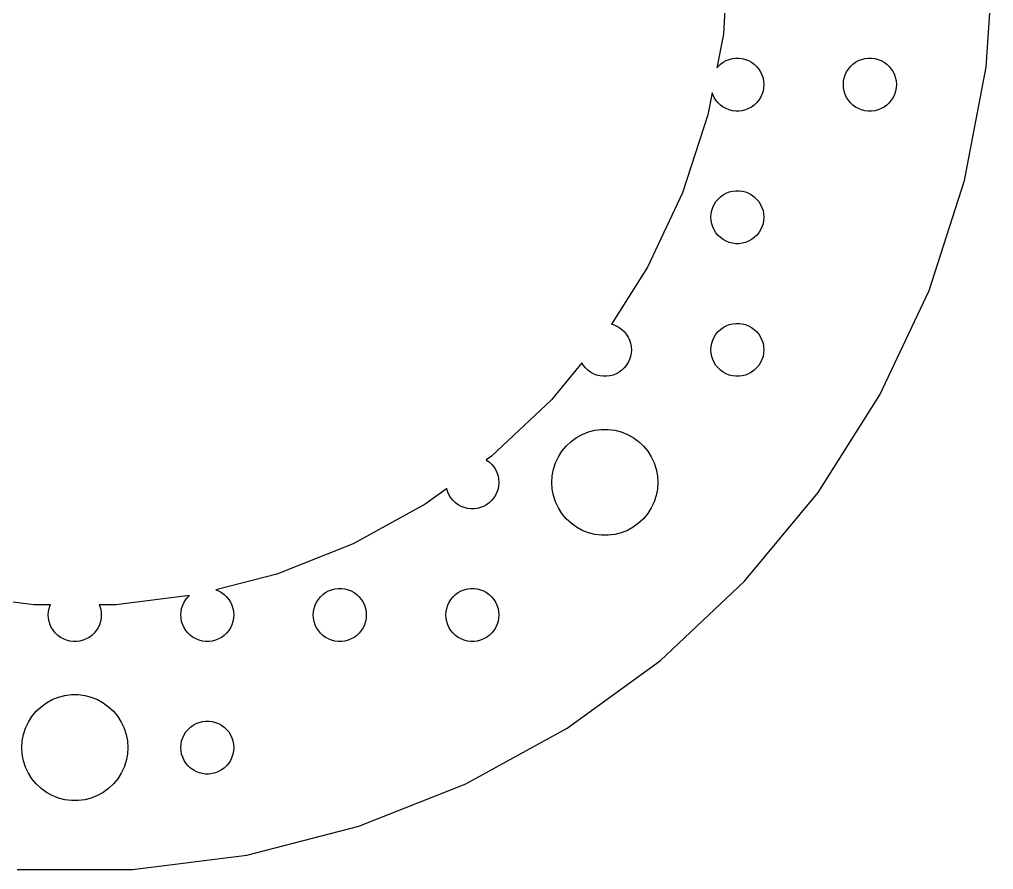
# Model space of a CAD drawing. Header units: metres. Extents: x -52 to 52, y -52 to 52.
# Drawn here: x -3.1 to 52, y -51.9 to -3.8 of the extents above; entities that cross this region are included whole.
import ezdxf

# ---------------------------------------------------------------- set-up
doc = ezdxf.new("R2010")
doc.units = ezdxf.units.M

msp = doc.modelspace()

# ---------------------------------------------------------------- linework, layer by layer
for p, q in [((51.59, -6.51732), (52, 0)), ((36.9133, -1.37781), (36.7082, -4.63733)), ((36.7082, -4.63733), (36.3435, -6.54938)), ((37.0365, -6.07341), (37.2189, -6.02657)), ((37.2189, -6.02657), (37.4058, -6.00294)), ((37.4058, -6.00294), (37.5942, -6.00294)), ((37.5942, -6.00294), (37.7811, -6.02657)), ((37.7811, -6.02657), (37.9635, -6.07341)), ((44.5365, -6.07341), (44.7189, -6.02657)), ((44.7189, -6.02657), (44.9058, -6.00294)), ((44.9058, -6.00294), (45.0942, -6.00294)), ((45.0942, -6.00294), (45.2811, -6.02657)), ((45.2811, -6.02657), (45.4635, -6.07341)), ((36.3435, -6.54938), (36.4065, -6.47318)), ((36.4065, -6.47318), (36.5439, -6.34422)), ((36.5439, -6.34422), (36.6963, -6.23351)), ((36.6963, -6.23351), (36.8613, -6.14275)), ((36.8613, -6.14275), (37.0365, -6.07341)), ((37.9635, -6.07341), (38.1387, -6.14275)), ((38.1387, -6.14275), (38.3037, -6.23351)), ((38.3037, -6.23351), (38.4561, -6.34422)), ((38.4561, -6.34422), (38.5934, -6.47318)), ((38.5934, -6.47318), (38.7135, -6.61832)), ((43.7865, -6.61832), (43.9065, -6.47318)), ((43.9065, -6.47318), (44.0439, -6.34422)), ((44.0439, -6.34422), (44.1963, -6.23351)), ((44.1963, -6.23351), (44.3613, -6.14275)), ((44.3613, -6.14275), (44.5365, -6.07341)), ((45.4635, -6.07341), (45.6387, -6.14275)), ((45.6387, -6.14275), (45.8037, -6.23351)), ((45.8037, -6.23351), (45.9561, -6.34422)), ((45.9561, -6.34422), (46.0934, -6.47318)), ((46.0934, -6.47318), (46.2135, -6.61832)), ((50.3663, -12.9319), (51.59, -6.51732)), ((38.7135, -6.61832), (38.8145, -6.77736)), ((38.8145, -6.77736), (38.8947, -6.9478)), ((38.8947, -6.9478), (38.9529, -7.12695)), ((38.9529, -7.12695), (38.9882, -7.312)), ((43.5118, -7.312), (43.5471, -7.12695)), ((43.5471, -7.12695), (43.6053, -6.9478)), ((43.6053, -6.9478), (43.6855, -6.77736)), ((43.6855, -6.77736), (43.7865, -6.61832)), ((46.2135, -6.61832), (46.3145, -6.77736)), ((46.3145, -6.77736), (46.3947, -6.9478)), ((46.3947, -6.9478), (46.4529, -7.12695)), ((46.4529, -7.12695), (46.4882, -7.312)), ((38.9882, -7.68799), (38.9529, -7.87303)), ((38.9882, -7.312), (39, -7.5)), ((39, -7.5), (38.9882, -7.68799)), ((43.5, -7.5), (43.5118, -7.312)), ((43.5118, -7.68799), (43.5, -7.5)), ((43.5471, -7.87303), (43.5118, -7.68799)), ((46.4882, -7.68799), (46.4529, -7.87303)), ((46.4882, -7.312), (46.5, -7.5)), ((46.5, -7.5), (46.4882, -7.68799)), ((36.0748, -7.95811), (35.8376, -9.20152)), ((36.1053, -8.05219), (36.0748, -7.95811)), ((36.1855, -8.22263), (36.1053, -8.05219)), ((36.2865, -8.38167), (36.1855, -8.22263)), ((38.8145, -8.22263), (38.7135, -8.38167)), ((38.8947, -8.05219), (38.8145, -8.22263)), ((38.9529, -7.87303), (38.8947, -8.05219)), ((43.6053, -8.05219), (43.5471, -7.87303)), ((43.6855, -8.22263), (43.6053, -8.05219)), ((43.7865, -8.38167), (43.6855, -8.22263)), ((46.3145, -8.22263), (46.2135, -8.38167)), ((46.3947, -8.05219), (46.3145, -8.22263)), ((46.4529, -7.87303), (46.3947, -8.05219)), ((36.4065, -8.52681), (36.2865, -8.38167)), ((36.5439, -8.65576), (36.4065, -8.52681)), ((36.6963, -8.76648), (36.5439, -8.65576)), ((36.8613, -8.85724), (36.6963, -8.76648)), ((38.3037, -8.76648), (38.1387, -8.85724)), ((38.4561, -8.65576), (38.3037, -8.76648)), ((38.5934, -8.52681), (38.4561, -8.65576)), ((38.7135, -8.38167), (38.5934, -8.52681)), ((43.9065, -8.52681), (43.7865, -8.38167)), ((44.0439, -8.65576), (43.9065, -8.52681)), ((44.1963, -8.76648), (44.0439, -8.65576)), ((44.3613, -8.85724), (44.1963, -8.76648)), ((45.8037, -8.76648), (45.6387, -8.85724)), ((45.9561, -8.65576), (45.8037, -8.76648)), ((46.0934, -8.52681), (45.9561, -8.65576)), ((46.2135, -8.38167), (46.0934, -8.52681)), ((35.8376, -9.20152), (34.4017, -13.6206)), ((37.0365, -8.92657), (36.8613, -8.85724)), ((37.2189, -8.97342), (37.0365, -8.92657)), ((37.4058, -8.99704), (37.2189, -8.97342)), ((37.5942, -8.99704), (37.4058, -8.99704)), ((37.7811, -8.97342), (37.5942, -8.99704)), ((37.9635, -8.92657), (37.7811, -8.97342)), ((38.1387, -8.85724), (37.9635, -8.92657)), ((44.5365, -8.92657), (44.3613, -8.85724)), ((44.7189, -8.97342), (44.5365, -8.92657)), ((44.9058, -8.99704), (44.7189, -8.97342)), ((45.0942, -8.99704), (44.9058, -8.99704)), ((45.2811, -8.97342), (45.0942, -8.99704)), ((45.4635, -8.92657), (45.2811, -8.97342)), ((45.6387, -8.85724), (45.4635, -8.92657)), ((48.3484, -19.1425), (50.3663, -12.9319)), ((34.4017, -13.6206), (32.4233, -17.8249)), ((36.5439, -13.8442), (36.6963, -13.7335)), ((36.6963, -13.7335), (36.8613, -13.6427)), ((36.8613, -13.6427), (37.0365, -13.5734)), ((37.0365, -13.5734), (37.2189, -13.5266)), ((37.2189, -13.5266), (37.4058, -13.5029)), ((37.4058, -13.5029), (37.5942, -13.5029)), ((37.5942, -13.5029), (37.7811, -13.5266)), ((37.7811, -13.5266), (37.9635, -13.5734)), ((37.9635, -13.5734), (38.1387, -13.6427)), ((38.1387, -13.6427), (38.3037, -13.7335)), ((38.3037, -13.7335), (38.4561, -13.8442)), ((36.1053, -14.4478), (36.1855, -14.2774)), ((36.1855, -14.2774), (36.2865, -14.1183)), ((36.2865, -14.1183), (36.4065, -13.9732)), ((36.4065, -13.9732), (36.5439, -13.8442)), ((38.4561, -13.8442), (38.5934, -13.9732)), ((38.5934, -13.9732), (38.7135, -14.1183)), ((38.7135, -14.1183), (38.8145, -14.2774)), ((38.8145, -14.2774), (38.8947, -14.4478)), ((36, -15), (36.0118, -14.812)), ((36.0118, -14.812), (36.0471, -14.627)), ((36.0471, -14.627), (36.1053, -14.4478)), ((38.8947, -14.4478), (38.9529, -14.627)), ((38.9529, -14.627), (38.9882, -14.812)), ((38.9882, -14.812), (39, -15)), ((36.0118, -15.188), (36, -15)), ((36.0471, -15.373), (36.0118, -15.188)), ((36.1053, -15.5522), (36.0471, -15.373)), ((38.9529, -15.373), (38.8947, -15.5522)), ((38.9882, -15.188), (38.9529, -15.373)), ((39, -15), (38.9882, -15.188)), ((36.1855, -15.7226), (36.1053, -15.5522)), ((36.2865, -15.8817), (36.1855, -15.7226)), ((36.4065, -16.0268), (36.2865, -15.8817)), ((38.7135, -15.8817), (38.5934, -16.0268)), ((38.8145, -15.7226), (38.7135, -15.8817)), ((38.8947, -15.5522), (38.8145, -15.7226)), ((36.5439, -16.1558), (36.4065, -16.0268)), ((36.6963, -16.2665), (36.5439, -16.1558)), ((36.8613, -16.3572), (36.6963, -16.2665)), ((37.0365, -16.4266), (36.8613, -16.3572)), ((37.2189, -16.4734), (37.0365, -16.4266)), ((37.4058, -16.497), (37.2189, -16.4734)), ((37.5942, -16.497), (37.4058, -16.497)), ((37.7811, -16.4734), (37.5942, -16.497)), ((37.9635, -16.4266), (37.7811, -16.4734)), ((38.1387, -16.3572), (37.9635, -16.4266)), ((38.3037, -16.2665), (38.1387, -16.3572)), ((38.4561, -16.1558), (38.3037, -16.2665)), ((38.5934, -16.0268), (38.4561, -16.1558)), ((32.4233, -17.8249), (30.376, -21.0509)), ((45.5679, -25.0512), (48.3484, -19.1425)), ((30.376, -21.0509), (30.4635, -21.0734)), ((30.4635, -21.0734), (30.6387, -21.1427)), ((30.6387, -21.1427), (30.8037, -21.2335)), ((30.8037, -21.2335), (30.9561, -21.3442)), ((30.9561, -21.3442), (31.0934, -21.4732)), ((31.0934, -21.4732), (31.2135, -21.6183)), ((36.2865, -21.6183), (36.4065, -21.4732)), ((36.4065, -21.4732), (36.5439, -21.3442)), ((36.5439, -21.3442), (36.6963, -21.2335)), ((36.6963, -21.2335), (36.8613, -21.1427)), ((36.8613, -21.1427), (37.0365, -21.0734)), ((37.0365, -21.0734), (37.2189, -21.0266)), ((37.2189, -21.0266), (37.4058, -21.003)), ((37.4058, -21.003), (37.5942, -21.003)), ((37.5942, -21.003), (37.7811, -21.0266)), ((37.7811, -21.0266), (37.9635, -21.0734)), ((37.9635, -21.0734), (38.1387, -21.1427)), ((38.1387, -21.1427), (38.3037, -21.2335)), ((38.3037, -21.2335), (38.4561, -21.3442)), ((38.4561, -21.3442), (38.5934, -21.4732)), ((38.5934, -21.4732), (38.7135, -21.6183)), ((31.2135, -21.6183), (31.3145, -21.7774)), ((31.3145, -21.7774), (31.3947, -21.9478)), ((31.3947, -21.9478), (31.4529, -22.127)), ((36.0471, -22.127), (36.1053, -21.9478)), ((36.1053, -21.9478), (36.1855, -21.7774)), ((36.1855, -21.7774), (36.2865, -21.6183)), ((38.7135, -21.6183), (38.8145, -21.7774)), ((38.8145, -21.7774), (38.8947, -21.9478)), ((38.8947, -21.9478), (38.9529, -22.127)), ((31.4529, -22.127), (31.4882, -22.312)), ((31.4882, -22.312), (31.5, -22.5)), ((31.5, -22.5), (31.4882, -22.688)), ((36, -22.5), (36.0118, -22.312)), ((36.0118, -22.688), (36, -22.5)), ((36.0118, -22.312), (36.0471, -22.127)), ((38.9529, -22.127), (38.9882, -22.312)), ((38.9882, -22.312), (39, -22.5)), ((39, -22.5), (38.9882, -22.688)), ((31.3947, -23.0522), (31.3145, -23.2226)), ((31.4529, -22.873), (31.3947, -23.0522)), ((31.4882, -22.688), (31.4529, -22.873)), ((36.0471, -22.873), (36.0118, -22.688)), ((36.1053, -23.0522), (36.0471, -22.873)), ((36.1855, -23.2226), (36.1053, -23.0522)), ((38.8947, -23.0522), (38.8145, -23.2226)), ((38.9529, -22.873), (38.8947, -23.0522)), ((38.9882, -22.688), (38.9529, -22.873)), ((28.6978, -23.2419), (26.9718, -25.3282)), ((28.7865, -23.3817), (28.6978, -23.2419)), ((28.9065, -23.5268), (28.7865, -23.3817)), ((29.0439, -23.6558), (28.9065, -23.5268)), ((29.1963, -23.7665), (29.0439, -23.6558)), ((30.9561, -23.6558), (30.8037, -23.7665)), ((31.0934, -23.5268), (30.9561, -23.6558)), ((31.2135, -23.3817), (31.0934, -23.5268)), ((31.3145, -23.2226), (31.2135, -23.3817)), ((36.2865, -23.3817), (36.1855, -23.2226)), ((36.4065, -23.5268), (36.2865, -23.3817)), ((36.5439, -23.6558), (36.4065, -23.5268)), ((36.6963, -23.7665), (36.5439, -23.6558)), ((38.4561, -23.6558), (38.3037, -23.7665)), ((38.5934, -23.5268), (38.4561, -23.6558)), ((38.7135, -23.3817), (38.5934, -23.5268)), ((38.8145, -23.2226), (38.7135, -23.3817)), ((29.3613, -23.8572), (29.1963, -23.7665)), ((29.5365, -23.9266), (29.3613, -23.8572)), ((29.7189, -23.9734), (29.5365, -23.9266)), ((29.9058, -23.997), (29.7189, -23.9734)), ((30.0942, -23.997), (29.9058, -23.997)), ((30.2811, -23.9734), (30.0942, -23.997)), ((30.4635, -23.9266), (30.2811, -23.9734)), ((30.6387, -23.8572), (30.4635, -23.9266)), ((30.8037, -23.7665), (30.6387, -23.8572)), ((36.8613, -23.8572), (36.6963, -23.7665)), ((37.0365, -23.9266), (36.8613, -23.8572)), ((37.2189, -23.9734), (37.0365, -23.9266)), ((37.4058, -23.997), (37.2189, -23.9734)), ((37.5942, -23.997), (37.4058, -23.997)), ((37.7811, -23.9734), (37.5942, -23.997)), ((37.9635, -23.9266), (37.7811, -23.9734)), ((38.1387, -23.8572), (37.9635, -23.9266)), ((38.3037, -23.7665), (38.1387, -23.8572)), ((26.9718, -25.3282), (23.5847, -28.509)), ((42.0689, -30.5648), (45.5679, -25.0512)), ((29.4379, -27.0531), (29.8116, -27.0059)), ((29.8116, -27.0059), (30.1884, -27.0059)), ((30.1884, -27.0059), (30.5621, -27.0531)), ((28.0877, -27.6884), (28.3925, -27.467)), ((28.3925, -27.467), (28.7227, -27.2855)), ((28.7227, -27.2855), (29.0729, -27.1468)), ((29.0729, -27.1468), (29.4379, -27.0531)), ((30.5621, -27.0531), (30.927, -27.1468)), ((30.927, -27.1468), (31.2773, -27.2855)), ((31.2773, -27.2855), (31.6075, -27.467)), ((31.6075, -27.467), (31.9123, -27.6884)), ((27.5729, -28.2366), (27.8131, -27.9464)), ((27.8131, -27.9464), (28.0877, -27.6884)), ((31.9123, -27.6884), (32.1869, -27.9464)), ((32.1869, -27.9464), (32.427, -28.2366)), ((23.5847, -28.509), (23.2878, -28.7247)), ((27.2107, -28.8956), (27.3711, -28.5547)), ((27.3711, -28.5547), (27.5729, -28.2366)), ((32.427, -28.2366), (32.6289, -28.5547)), ((32.6289, -28.5547), (32.7893, -28.8956)), ((23.2878, -28.7247), (23.3037, -28.7335)), ((23.3037, -28.7335), (23.4561, -28.8442)), ((23.4561, -28.8442), (23.5934, -28.9732)), ((23.5934, -28.9732), (23.7135, -29.1183)), ((23.7135, -29.1183), (23.8145, -29.2774)), ((27.0942, -29.2539), (27.2107, -28.8956)), ((32.7893, -28.8956), (32.9057, -29.2539)), ((23.8145, -29.2774), (23.8947, -29.4478)), ((23.8947, -29.4478), (23.9529, -29.627)), ((23.9529, -29.627), (23.9882, -29.812)), ((27, -30), (27.0237, -29.624)), ((27.0237, -29.624), (27.0942, -29.2539)), ((32.9057, -29.2539), (32.9763, -29.624)), ((32.9763, -29.624), (33, -30)), ((23.9882, -30.188), (23.9529, -30.373)), ((23.9882, -29.812), (24, -30)), ((24, -30), (23.9882, -30.188)), ((27.0237, -30.376), (27, -30)), ((33, -30), (32.9763, -30.376)), ((21.0437, -30.3551), (19.8256, -31.2401)), ((21.0471, -30.373), (21.0437, -30.3551)), ((21.1053, -30.5522), (21.0471, -30.373)), ((21.1855, -30.7226), (21.1053, -30.5522)), ((21.2865, -30.8817), (21.1855, -30.7226)), ((23.8145, -30.7226), (23.7135, -30.8817)), ((23.8947, -30.5522), (23.8145, -30.7226)), ((23.9529, -30.373), (23.8947, -30.5522)), ((27.0942, -30.7461), (27.0237, -30.376)), ((27.2107, -31.1044), (27.0942, -30.7461)), ((32.9057, -30.7461), (32.7893, -31.1044)), ((32.9763, -30.376), (32.9057, -30.7461)), ((37.9064, -35.5965), (42.0689, -30.5648)), ((19.8256, -31.2401), (15.7538, -33.4786)), ((21.4065, -31.0268), (21.2865, -30.8817)), ((21.5439, -31.1558), (21.4065, -31.0268)), ((21.6963, -31.2665), (21.5439, -31.1558)), ((21.8613, -31.3572), (21.6963, -31.2665)), ((22.0365, -31.4266), (21.8613, -31.3572)), ((23.1387, -31.3572), (22.9635, -31.4266)), ((23.3037, -31.2665), (23.1387, -31.3572)), ((23.4561, -31.1558), (23.3037, -31.2665)), ((23.5934, -31.0268), (23.4561, -31.1558)), ((23.7135, -30.8817), (23.5934, -31.0268)), ((27.3711, -31.4453), (27.2107, -31.1044)), ((32.7893, -31.1044), (32.6289, -31.4453)), ((22.2189, -31.4734), (22.0365, -31.4266)), ((22.4058, -31.497), (22.2189, -31.4734)), ((22.5942, -31.497), (22.4058, -31.497)), ((22.7811, -31.4734), (22.5942, -31.497)), ((22.9635, -31.4266), (22.7811, -31.4734)), ((27.5729, -31.7634), (27.3711, -31.4453)), ((27.8131, -32.0536), (27.5729, -31.7634)), ((32.427, -31.7634), (32.1869, -32.0536)), ((32.6289, -31.4453), (32.427, -31.7634)), ((28.0877, -32.3115), (27.8131, -32.0536)), ((28.3925, -32.533), (28.0877, -32.3115)), ((31.9123, -32.3115), (31.6075, -32.533)), ((32.1869, -32.0536), (31.9123, -32.3115)), ((28.7227, -32.7145), (28.3925, -32.533)), ((29.0729, -32.8532), (28.7227, -32.7145)), ((29.4379, -32.9469), (29.0729, -32.8532)), ((29.8116, -32.9941), (29.4379, -32.9469)), ((30.1884, -32.9941), (29.8116, -32.9941)), ((30.5621, -32.9469), (30.1884, -32.9941)), ((30.927, -32.8532), (30.5621, -32.9469)), ((31.2773, -32.7145), (30.927, -32.8532)), ((31.6075, -32.533), (31.2773, -32.7145)), ((15.7538, -33.4786), (11.4336, -35.1891)), ((11.4336, -35.1891), (7.97369, -36.0774)), ((33.146, -40.0667), (37.9064, -35.5965)), ((7.97369, -36.0774), (8.13866, -36.1428)), ((8.13866, -36.1428), (8.30373, -36.2335)), ((8.30373, -36.2335), (8.45613, -36.3442)), ((8.45613, -36.3442), (8.59344, -36.4732)), ((13.9065, -36.4732), (14.0439, -36.3442)), ((14.0439, -36.3442), (14.1963, -36.2335)), ((14.1963, -36.2335), (14.3613, -36.1428)), ((14.3613, -36.1428), (14.5365, -36.0734)), ((14.5365, -36.0734), (14.7189, -36.0266)), ((14.7189, -36.0266), (14.9058, -36.003)), ((14.9058, -36.003), (15.0942, -36.003)), ((15.0942, -36.003), (15.2811, -36.0266)), ((15.2811, -36.0266), (15.4635, -36.0734)), ((15.4635, -36.0734), (15.6387, -36.1428)), ((15.6387, -36.1428), (15.8037, -36.2335)), ((15.8037, -36.2335), (15.9561, -36.3442)), ((15.9561, -36.3442), (16.0934, -36.4732)), ((21.4065, -36.4732), (21.5439, -36.3442)), ((21.5439, -36.3442), (21.6963, -36.2335)), ((21.6963, -36.2335), (21.8613, -36.1428)), ((21.8613, -36.1428), (22.0365, -36.0734)), ((22.0365, -36.0734), (22.2189, -36.0266)), ((22.2189, -36.0266), (22.4058, -36.003)), ((22.4058, -36.003), (22.5942, -36.003)), ((22.5942, -36.003), (22.7811, -36.0266)), ((22.7811, -36.0266), (22.9635, -36.0734)), ((22.9635, -36.0734), (23.1387, -36.1428)), ((23.1387, -36.1428), (23.3037, -36.2335)), ((23.3037, -36.2335), (23.4561, -36.3442)), ((23.4561, -36.3442), (23.5934, -36.4732)), ((-2.32324, -36.927), (-6.48286, -36.4015)), ((-1.38486, -36.927), (-2.32324, -36.927)), ((-1.39465, -36.9478), (-1.38486, -36.927)), ((2.32324, -36.927), (1.38486, -36.927)), ((1.38486, -36.927), (1.39465, -36.9478)), ((6.48286, -36.4015), (2.32324, -36.927)), ((6.10533, -36.9478), (6.18553, -36.7774)), ((6.18553, -36.7774), (6.28647, -36.6183)), ((6.28647, -36.6183), (6.40654, -36.4732)), ((6.40654, -36.4732), (6.48286, -36.4015)), ((8.59344, -36.4732), (8.71352, -36.6183)), ((8.71352, -36.6183), (8.81445, -36.7774)), ((8.81445, -36.7774), (8.89465, -36.9478)), ((13.6053, -36.9478), (13.6855, -36.7774)), ((13.6855, -36.7774), (13.7865, -36.6183)), ((13.7865, -36.6183), (13.9065, -36.4732)), ((16.0934, -36.4732), (16.2135, -36.6183)), ((16.2135, -36.6183), (16.3145, -36.7774)), ((16.3145, -36.7774), (16.3947, -36.9478)), ((21.1053, -36.9478), (21.1855, -36.7774)), ((21.1855, -36.7774), (21.2865, -36.6183)), ((21.2865, -36.6183), (21.4065, -36.4732)), ((23.5934, -36.4732), (23.7135, -36.6183)), ((23.7135, -36.6183), (23.8145, -36.7774)), ((23.8145, -36.7774), (23.8947, -36.9478)), ((-1.5, -37.5), (-1.48816, -37.312)), ((-1.48816, -37.312), (-1.45287, -37.127)), ((-1.45287, -37.127), (-1.39465, -36.9478)), ((1.39465, -36.9478), (1.45287, -37.127)), ((1.45287, -37.127), (1.48816, -37.312)), ((1.48816, -37.312), (1.5, -37.5)), ((6, -37.5), (6.01183, -37.312)), ((6.01183, -37.312), (6.04712, -37.127)), ((6.04712, -37.127), (6.10533, -36.9478)), ((8.89465, -36.9478), (8.95287, -37.127)), ((8.95287, -37.127), (8.98816, -37.312)), ((8.98816, -37.312), (9, -37.5)), ((13.5, -37.5), (13.5118, -37.312)), ((13.5118, -37.312), (13.5471, -37.127)), ((13.5471, -37.127), (13.6053, -36.9478)), ((16.3947, -36.9478), (16.4529, -37.127)), ((16.4529, -37.127), (16.4882, -37.312)), ((16.4882, -37.312), (16.5, -37.5)), ((21, -37.5), (21.0118, -37.312)), ((21.0118, -37.312), (21.0471, -37.127)), ((21.0471, -37.127), (21.1053, -36.9478)), ((23.8947, -36.9478), (23.9529, -37.127)), ((23.9529, -37.127), (23.9882, -37.312)), ((23.9882, -37.312), (24, -37.5)), ((-1.48816, -37.688), (-1.5, -37.5)), ((-1.45287, -37.873), (-1.48816, -37.688)), ((-1.39465, -38.0522), (-1.45287, -37.873)), ((1.45287, -37.873), (1.39465, -38.0522)), ((1.48816, -37.688), (1.45287, -37.873)), ((1.5, -37.5), (1.48816, -37.688)), ((6.01183, -37.688), (6, -37.5)), ((6.04712, -37.873), (6.01183, -37.688)), ((6.10533, -38.0522), (6.04712, -37.873)), ((8.95287, -37.873), (8.89465, -38.0522)), ((8.98816, -37.688), (8.95287, -37.873)), ((9, -37.5), (8.98816, -37.688)), ((13.5118, -37.688), (13.5, -37.5)), ((13.5471, -37.873), (13.5118, -37.688)), ((13.6053, -38.0522), (13.5471, -37.873)), ((16.4529, -37.873), (16.3947, -38.0522)), ((16.4882, -37.688), (16.4529, -37.873)), ((16.5, -37.5), (16.4882, -37.688)), ((21.0118, -37.688), (21, -37.5)), ((21.0471, -37.873), (21.0118, -37.688)), ((21.1053, -38.0522), (21.0471, -37.873)), ((23.9529, -37.873), (23.8947, -38.0522)), ((23.9882, -37.688), (23.9529, -37.873)), ((24, -37.5), (23.9882, -37.688)), ((-1.31445, -38.2226), (-1.39465, -38.0522)), ((-1.21352, -38.3817), (-1.31445, -38.2226)), ((-1.09344, -38.5268), (-1.21352, -38.3817)), ((-0.95613, -38.6558), (-1.09344, -38.5268)), ((1.09344, -38.5268), (0.95613, -38.6558)), ((1.21352, -38.3817), (1.09344, -38.5268)), ((1.31445, -38.2226), (1.21352, -38.3817)), ((1.39465, -38.0522), (1.31445, -38.2226)), ((6.18553, -38.2226), (6.10533, -38.0522)), ((6.28647, -38.3817), (6.18553, -38.2226)), ((6.40654, -38.5268), (6.28647, -38.3817)), ((6.54385, -38.6558), (6.40654, -38.5268)), ((8.59344, -38.5268), (8.45613, -38.6558)), ((8.71352, -38.3817), (8.59344, -38.5268)), ((8.81445, -38.2226), (8.71352, -38.3817)), ((8.89465, -38.0522), (8.81445, -38.2226)), ((13.6855, -38.2226), (13.6053, -38.0522)), ((13.7865, -38.3817), (13.6855, -38.2226)), ((13.9065, -38.5268), (13.7865, -38.3817)), ((14.0439, -38.6558), (13.9065, -38.5268)), ((16.0934, -38.5268), (15.9561, -38.6558)), ((16.2135, -38.3817), (16.0934, -38.5268)), ((16.3145, -38.2226), (16.2135, -38.3817)), ((16.3947, -38.0522), (16.3145, -38.2226)), ((21.1855, -38.2226), (21.1053, -38.0522)), ((21.2865, -38.3817), (21.1855, -38.2226)), ((21.4065, -38.5268), (21.2865, -38.3817)), ((21.5439, -38.6558), (21.4065, -38.5268)), ((23.5934, -38.5268), (23.4561, -38.6558)), ((23.7135, -38.3817), (23.5934, -38.5268)), ((23.8145, -38.2226), (23.7135, -38.3817)), ((23.8947, -38.0522), (23.8145, -38.2226)), ((-0.80373, -38.7665), (-0.95613, -38.6558)), ((-0.63866, -38.8572), (-0.80373, -38.7665)), ((-0.46352, -38.9266), (-0.63866, -38.8572)), ((-0.28107, -38.9734), (-0.46352, -38.9266)), ((-0.09418, -38.997), (-0.28107, -38.9734)), ((0.09418, -38.997), (-0.09418, -38.997)), ((0.28107, -38.9734), (0.09418, -38.997)), ((0.46352, -38.9266), (0.28107, -38.9734)), ((0.63866, -38.8572), (0.46352, -38.9266)), ((0.80373, -38.7665), (0.63866, -38.8572)), ((0.95613, -38.6558), (0.80373, -38.7665)), ((6.69626, -38.7665), (6.54385, -38.6558)), ((6.86133, -38.8572), (6.69626, -38.7665)), ((7.03647, -38.9266), (6.86133, -38.8572)), ((7.21892, -38.9734), (7.03647, -38.9266)), ((7.40581, -38.997), (7.21892, -38.9734)), ((7.59418, -38.997), (7.40581, -38.997)), ((7.78107, -38.9734), (7.59418, -38.997)), ((7.96352, -38.9266), (7.78107, -38.9734)), ((8.13866, -38.8572), (7.96352, -38.9266)), ((8.30373, -38.7665), (8.13866, -38.8572)), ((8.45613, -38.6558), (8.30373, -38.7665)), ((14.1963, -38.7665), (14.0439, -38.6558)), ((14.3613, -38.8572), (14.1963, -38.7665)), ((14.5365, -38.9266), (14.3613, -38.8572)), ((14.7189, -38.9734), (14.5365, -38.9266)), ((14.9058, -38.997), (14.7189, -38.9734)), ((15.0942, -38.997), (14.9058, -38.997)), ((15.2811, -38.9734), (15.0942, -38.997)), ((15.4635, -38.9266), (15.2811, -38.9734)), ((15.6387, -38.8572), (15.4635, -38.9266)), ((15.8037, -38.7665), (15.6387, -38.8572)), ((15.9561, -38.6558), (15.8037, -38.7665)), ((21.6963, -38.7665), (21.5439, -38.6558)), ((21.8613, -38.8572), (21.6963, -38.7665)), ((22.0365, -38.9266), (21.8613, -38.8572)), ((22.2189, -38.9734), (22.0365, -38.9266)), ((22.4058, -38.997), (22.2189, -38.9734)), ((22.5942, -38.997), (22.4058, -38.997)), ((22.7811, -38.9734), (22.5942, -38.997)), ((22.9635, -38.9266), (22.7811, -38.9734)), ((23.1387, -38.8572), (22.9635, -38.9266)), ((23.3037, -38.7665), (23.1387, -38.8572)), ((23.4561, -38.6558), (23.3037, -38.7665)), ((27.863, -43.905), (33.146, -40.0667)), ((-1.60747, -42.467), (-1.27733, -42.2855)), ((-1.27733, -42.2855), (-0.92705, -42.1468)), ((-0.92705, -42.1468), (-0.56213, -42.0531)), ((-0.56213, -42.0531), (-0.18837, -42.0059)), ((-0.18837, -42.0059), (0.18837, -42.0059)), ((0.18837, -42.0059), (0.56213, -42.0531)), ((0.56213, -42.0531), (0.92705, -42.1468)), ((0.92705, -42.1468), (1.27733, -42.2855)), ((1.27733, -42.2855), (1.60747, -42.467)), ((-2.42705, -43.2366), (-2.1869, -42.9464)), ((-2.1869, -42.9464), (-1.91226, -42.6885)), ((-1.91226, -42.6885), (-1.60747, -42.467)), ((1.60747, -42.467), (1.91226, -42.6885)), ((1.91226, -42.6885), (2.1869, -42.9464)), ((2.1869, -42.9464), (2.42705, -43.2366)), ((-2.78932, -43.8956), (-2.62891, -43.5547)), ((-2.62891, -43.5547), (-2.42705, -43.2366)), ((2.42705, -43.2366), (2.62891, -43.5547)), ((2.62891, -43.5547), (2.78932, -43.8956)), ((7.03647, -43.5734), (7.21892, -43.5266)), ((7.21892, -43.5266), (7.40581, -43.503)), ((7.40581, -43.503), (7.59418, -43.503)), ((7.59418, -43.503), (7.78107, -43.5266)), ((7.78107, -43.5266), (7.96352, -43.5734)), ((-2.90575, -44.2539), (-2.78932, -43.8956)), ((2.78932, -43.8956), (2.90575, -44.2539)), ((6.28647, -44.1183), (6.40654, -43.9732)), ((6.40654, -43.9732), (6.54385, -43.8442)), ((6.54385, -43.8442), (6.69626, -43.7335)), ((6.69626, -43.7335), (6.86133, -43.6428)), ((6.86133, -43.6428), (7.03647, -43.5734)), ((7.96352, -43.5734), (8.13866, -43.6428)), ((8.13866, -43.6428), (8.30373, -43.7335)), ((8.30373, -43.7335), (8.45613, -43.8442)), ((8.45613, -43.8442), (8.59344, -43.9732)), ((8.59344, -43.9732), (8.71352, -44.1183)), ((22.1405, -47.051), (27.863, -43.905)), ((-3, -45), (-2.97633, -44.624)), ((-2.97633, -44.624), (-2.90575, -44.2539)), ((2.90575, -44.2539), (2.97633, -44.624)), ((2.97633, -44.624), (3, -45)), ((6.01183, -44.812), (6.04712, -44.627)), ((6.04712, -44.627), (6.10533, -44.4478)), ((6.10533, -44.4478), (6.18553, -44.2774)), ((6.18553, -44.2774), (6.28647, -44.1183)), ((8.71352, -44.1183), (8.81445, -44.2774)), ((8.81445, -44.2774), (8.89465, -44.4478)), ((8.89465, -44.4478), (8.95287, -44.627)), ((8.95287, -44.627), (8.98816, -44.812)), ((-2.97633, -45.376), (-3, -45)), ((3, -45), (2.97633, -45.376)), ((6, -45), (6.01183, -44.812)), ((6.01183, -45.188), (6, -45)), ((6.04712, -45.373), (6.01183, -45.188)), ((8.98816, -45.188), (8.95287, -45.373)), ((8.98816, -44.812), (9, -45)), ((9, -45), (8.98816, -45.188)), ((-2.90575, -45.7461), (-2.97633, -45.376)), ((-2.78932, -46.1044), (-2.90575, -45.7461)), ((2.90575, -45.7461), (2.78932, -46.1044)), ((2.97633, -45.376), (2.90575, -45.7461)), ((6.10533, -45.5522), (6.04712, -45.373)), ((6.18553, -45.7226), (6.10533, -45.5522)), ((6.28647, -45.8817), (6.18553, -45.7226)), ((8.81445, -45.7226), (8.71352, -45.8817)), ((8.89465, -45.5522), (8.81445, -45.7226)), ((8.95287, -45.373), (8.89465, -45.5522)), ((-2.62891, -46.4453), (-2.78932, -46.1044)), ((2.78932, -46.1044), (2.62891, -46.4453)), ((6.40654, -46.0268), (6.28647, -45.8817)), ((6.54385, -46.1558), (6.40654, -46.0268)), ((6.69626, -46.2665), (6.54385, -46.1558)), ((6.86133, -46.3572), (6.69626, -46.2665)), ((8.30373, -46.2665), (8.13866, -46.3572)), ((8.45613, -46.1558), (8.30373, -46.2665)), ((8.59344, -46.0268), (8.45613, -46.1558)), ((8.71352, -45.8817), (8.59344, -46.0268)), ((-2.42705, -46.7634), (-2.62891, -46.4453)), ((-2.1869, -47.0536), (-2.42705, -46.7634)), ((2.42705, -46.7634), (2.1869, -47.0536)), ((2.62891, -46.4453), (2.42705, -46.7634)), ((7.03647, -46.4266), (6.86133, -46.3572)), ((7.21892, -46.4734), (7.03647, -46.4266)), ((7.40581, -46.497), (7.21892, -46.4734)), ((7.59418, -46.497), (7.40581, -46.497)), ((7.78107, -46.4734), (7.59418, -46.497)), ((7.96352, -46.4266), (7.78107, -46.4734)), ((8.13866, -46.3572), (7.96352, -46.4266)), ((-1.91226, -47.3115), (-2.1869, -47.0536)), ((-1.60747, -47.533), (-1.91226, -47.3115)), ((1.91226, -47.3115), (1.60747, -47.533)), ((2.1869, -47.0536), (1.91226, -47.3115)), ((16.0689, -49.4549), (22.1405, -47.051)), ((-1.27733, -47.7145), (-1.60747, -47.533)), ((-0.92705, -47.8532), (-1.27733, -47.7145)), ((-0.56213, -47.9469), (-0.92705, -47.8532)), ((-0.18837, -47.9941), (-0.56213, -47.9469)), ((0.56213, -47.9469), (0.18837, -47.9941)), ((0.92705, -47.8532), (0.56213, -47.9469)), ((1.27733, -47.7145), (0.92705, -47.8532)), ((1.60747, -47.533), (1.27733, -47.7145)), ((0.18837, -47.9941), (-0.18837, -47.9941)), ((9.74382, -51.0789), (16.0689, -49.4549)), ((3.26511, -51.8974), (9.74382, -51.0789)), ((-3.26511, -51.8974), (3.26511, -51.8974))]:
    msp.add_line(p, q)

doc.saveas('drawing.dxf')
